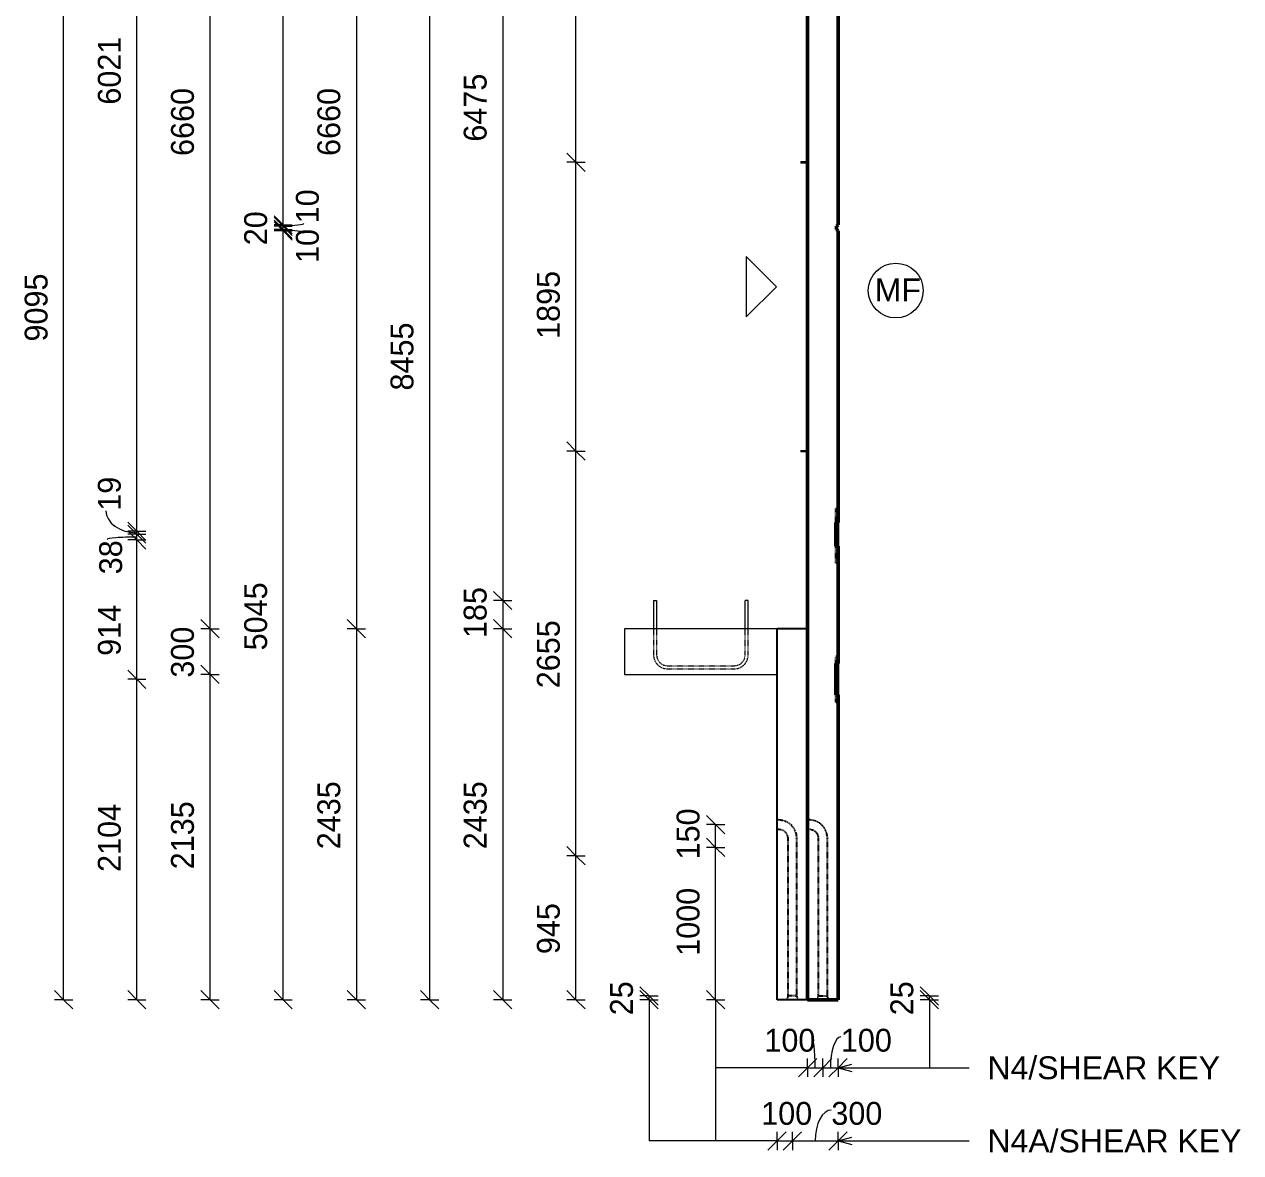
# Model space of a CAD drawing. Header units: millimetres. Extents: x 3013 to 24293, y -3068 to 13086.
# Drawn here: x 16314 to 24293, y -2398 to 5005 of the extents above; entities that cross this region are included whole.
import ezdxf

# ---------------------------------------------------------------- set-up
doc = ezdxf.new("R2010")
doc.units = ezdxf.units.MM
doc.linetypes.add('Dash', pattern=[6.36, 3.18, -3.18])
for name, color, linetype, lineweight in [('A-ANNO-DIMS', 211, 'Continuous', 9), ('A-ANNO-DIMS-60', 211, 'Continuous', 9), ('A-DETL-MBND', 5, 'Continuous', 18), ('A-GENM', 13, 'Continuous', 18), ('A-WALL', 113, 'Continuous', 25), ('A-WALL-HDLN', 110, 'Dash', 25), ('G-ANNO-TEXT', 231, 'Continuous', 9), ('S-BEAM', 12, 'Continuous', 18), ('S-RBAR', 171, 'Continuous', 18)]:
    doc.layers.add(name, color=color, linetype=linetype, lineweight=lineweight)
doc.styles.add('Arial_1', font='arial.ttf', dxfattribs={"height": 150})
doc.styles.add('Nirmala UI Semilight', font='NirmalaS.ttf', dxfattribs={"height": 150})
doc.dimstyles.new('Arrow_Filled_-_2_5_NI_UI', dxfattribs={"dimscale": 304.8, "dimtxt": 157.104592, "dimasz": 0.393701, "dimexe": 0.19685, "dimexo": 0.0625, "dimgap": 0.19685, "dimtad": 1, "dimdec": 4, "dimzin": 0, "dimdsep": 46, "dimtxsty": 'Nirmala UI Semilight', "dimblk1": 'OBLIQUE', "dimblk2": 'OBLIQUE', "dimsah": 1, "dimcen": 0.09, "dimazin": 0, "dimtfac": 1, "dimtdec": 4, "dimtix": 1, "dimtmove": 0, "dimatfit": 3, "dimfxl": 0.19685, "dimfxlon": 1, "dimtvp": 1, "dimtolj": 1, "dimtzin": 0, "dimarcsym": 2})
doc.dimstyles.new('Arrow_Filled_-_2_5_NI_UI_1', dxfattribs={"dimscale": 304.8, "dimtxt": 157.104592, "dimasz": 0.393701, "dimexe": 0.19685, "dimexo": 0.0625, "dimgap": 0.19685, "dimtad": 1, "dimdec": 4, "dimzin": 0, "dimdsep": 46, "dimtxsty": 'Nirmala UI Semilight', "dimblk1": 'OBLIQUE', "dimblk2": 'OBLIQUE', "dimsah": 1, "dimcen": 0.09, "dimazin": 0, "dimtfac": 1, "dimtdec": 4, "dimtix": 1, "dimtmove": 1, "dimatfit": 3, "dimfxl": 0.19685, "dimfxlon": 1, "dimtvp": 1, "dimtolj": 1, "dimtzin": 0, "dimarcsym": 2})
doc.dimstyles.new('Arrow_Filled_-_2_5_NI_UI_2', dxfattribs={"dimscale": 304.8, "dimtxt": 157.104592, "dimasz": 0.393701, "dimexe": 0.19685, "dimexo": 0.0625, "dimgap": 0.19685, "dimtad": 1, "dimdec": 4, "dimzin": 0, "dimdsep": 46, "dimtxsty": 'Nirmala UI Semilight', "dimblk1": 'OBLIQUE', "dimblk2": 'OBLIQUE', "dimsah": 1, "dimcen": 0.09, "dimazin": 0, "dimtfac": 1, "dimtdec": 4, "dimtix": 1, "dimtmove": 2, "dimatfit": 3, "dimfxl": 0.19685, "dimfxlon": 1, "dimtvp": 1, "dimtolj": 1, "dimtzin": 0, "dimarcsym": 2})

# ---------------------------------------------------------------- blocks, each defined once
blk = doc.blocks.new('RR spread anchor face based - RR-SA-2_5-200-1726821-Elevation Right')
at = {"layer": 'A-GENM'}
for p, q in [((12868.8, 6760), (12873.8, 6760)), ((12868.8, 6760), (12868.8, 6750)), ((12873.8, 6750), (12868.8, 6750)), ((12873.8, 6760), (12913.8, 6760)), ((12873.8, 6760), (12873.8, 6750)), ((12913.8, 6750), (12873.8, 6750))]:
    blk.add_line(p, q, dxfattribs=at)
blk = doc.blocks.new('DIMBLOCK113-Elevation Right')
at = {"layer": 'A-ANNO-DIMS-60'}
for p, q in [((19451.9, 7700), (19391.9, 7760)), ((19451.9, 7700), (19391.9, 7700)), ((19451.9, 7700), (19451.9, 1225)), ((19451.9, 7700), (19511.9, 7640)), ((19451.9, 7700), (19511.9, 7700)), ((19451.9, 1225), (19391.9, 1285)), ((19451.9, 1225), (19391.9, 1225)), ((19451.9, 1225), (19511.9, 1165)), ((19451.9, 1225), (19511.9, 1225))]:
    blk.add_line(p, q, dxfattribs=at)
at = {"layer": 'A-ANNO-DIMS-60', "color": 0, "insert": (19196.2, 4235.4), "char_height": 150, "width": 545.01, "attachment_point": 1, "rotation": 90, "line_spacing_factor": 1.142579, "style": 'Nirmala UI Semilight'}
blk.add_mtext('6475', dxfattribs=at)
blk = doc.blocks.new('_Oblique')
at = {"color": 0, "linetype": 'ByBlock', "lineweight": -2}
blk.add_line((-0.5, -0.5), (0.5, 0.5), dxfattribs=at)
blk = doc.blocks.new('DIMBLOCK114-Elevation Right')
at = {"layer": 'A-ANNO-DIMS-60'}
for p, q in [((19451.9, 1225), (19391.9, 1285)), ((19451.9, 1225), (19391.9, 1225)), ((19451.9, 1225), (19451.9, 1040)), ((19451.9, 1225), (19511.9, 1165)), ((19451.9, 1225), (19511.9, 1225)), ((19451.9, 1040), (19391.9, 1100)), ((19451.9, 1040), (19391.9, 1040)), ((19451.9, 1040), (19511.9, 980)), ((19451.9, 1040), (19511.9, 1040))]:
    blk.add_line(p, q, dxfattribs=at)
at = {"layer": 'A-ANNO-DIMS-60', "color": 0, "insert": (19196.2, 978.3), "char_height": 150, "width": 370.196, "attachment_point": 1, "rotation": 90, "line_spacing_factor": 1.142579, "style": 'Nirmala UI Semilight'}
blk.add_mtext('185', dxfattribs=at)
blk = doc.blocks.new('DIMBLOCK115-Elevation Right')
at = {"layer": 'A-ANNO-DIMS-60'}
for p, q in [((19451.9, 1040), (19391.9, 1100)), ((19451.9, 1040), (19391.9, 1040)), ((19451.9, 1040), (19451.9, -1395)), ((19451.9, 1040), (19511.9, 980)), ((19451.9, 1040), (19511.9, 1040)), ((19451.9, -1395), (19391.9, -1335)), ((19451.9, -1395), (19391.9, -1395)), ((19451.9, -1395), (19511.9, -1455)), ((19451.9, -1395), (19511.9, -1395))]:
    blk.add_line(p, q, dxfattribs=at)
at = {"layer": 'A-ANNO-DIMS-60', "color": 0, "insert": (19196.2, -407.4), "char_height": 150, "width": 551.866, "attachment_point": 1, "rotation": 90, "line_spacing_factor": 1.142579, "style": 'Nirmala UI Semilight'}
blk.add_mtext('2435', dxfattribs=at)
blk = doc.blocks.new('DIMBLOCK116-Elevation Right')
at = {"layer": 'A-ANNO-DIMS-60'}
for p, q in [((19931.9, -450), (19871.9, -390)), ((19931.9, -450), (19871.9, -450)), ((19931.9, -1395), (19931.9, -450)), ((19931.9, -450), (19991.9, -510)), ((19931.9, -450), (19991.9, -450)), ((19931.9, -1395), (19871.9, -1335)), ((19931.9, -1395), (19871.9, -1395)), ((19931.9, -1395), (19991.9, -1455)), ((19931.9, -1395), (19991.9, -1395))]:
    blk.add_line(p, q, dxfattribs=at)
at = {"layer": 'A-ANNO-DIMS-60', "color": 0, "insert": (19676.2, -1095.3), "char_height": 150, "width": 414.756, "attachment_point": 1, "rotation": 90, "line_spacing_factor": 1.142579, "style": 'Nirmala UI Semilight'}
blk.add_mtext('945', dxfattribs=at)
blk = doc.blocks.new('DIMBLOCK117-Elevation Right')
at = {"layer": 'A-ANNO-DIMS-60'}
for p, q in [((19931.9, 2205), (19871.9, 2265)), ((19931.9, 2205), (19871.9, 2205)), ((19931.9, -450), (19931.9, 2205)), ((19931.9, 2205), (19991.9, 2145)), ((19931.9, 2205), (19991.9, 2205)), ((19931.9, -450), (19871.9, -390)), ((19931.9, -450), (19871.9, -450)), ((19931.9, -450), (19991.9, -510)), ((19931.9, -450), (19991.9, -450))]:
    blk.add_line(p, q, dxfattribs=at)
at = {"layer": 'A-ANNO-DIMS-60', "color": 0, "insert": (19676.2, 649), "char_height": 150, "width": 548.438, "attachment_point": 1, "rotation": 90, "line_spacing_factor": 1.142579, "style": 'Nirmala UI Semilight'}
blk.add_mtext('2655', dxfattribs=at)
blk = doc.blocks.new('DIMBLOCK118-Elevation Right')
at = {"layer": 'A-ANNO-DIMS-60'}
for p, q in [((19931.9, 4100), (19871.9, 4160)), ((19931.9, 4100), (19871.9, 4100)), ((19931.9, 2205), (19931.9, 4100)), ((19931.9, 4100), (19991.9, 4040)), ((19931.9, 4100), (19991.9, 4100)), ((19931.9, 2205), (19871.9, 2265)), ((19931.9, 2205), (19871.9, 2205)), ((19931.9, 2205), (19991.9, 2145)), ((19931.9, 2205), (19991.9, 2205))]:
    blk.add_line(p, q, dxfattribs=at)
at = {"layer": 'A-ANNO-DIMS-60', "color": 0, "insert": (19676.2, 2941.1), "char_height": 150, "width": 507.305, "attachment_point": 1, "rotation": 90, "line_spacing_factor": 1.142579, "style": 'Nirmala UI Semilight'}
blk.add_mtext('1895', dxfattribs=at)
blk = doc.blocks.new('DIMBLOCK119-Elevation Right')
at = {"layer": 'A-ANNO-DIMS-60'}
for p, q in [((19931.9, 6755), (19871.9, 6815)), ((19931.9, 6755), (19871.9, 6755)), ((19931.9, 4100), (19931.9, 6755)), ((19931.9, 6755), (19991.9, 6695)), ((19931.9, 6755), (19991.9, 6755)), ((19931.9, 4100), (19871.9, 4160)), ((19931.9, 4100), (19871.9, 4100)), ((19931.9, 4100), (19991.9, 4040)), ((19931.9, 4100), (19991.9, 4100))]:
    blk.add_line(p, q, dxfattribs=at)
at = {"layer": 'A-ANNO-DIMS-60', "color": 0, "insert": (19676.2, 5199), "char_height": 150, "width": 548.438, "attachment_point": 1, "rotation": 90, "line_spacing_factor": 1.142579, "style": 'Nirmala UI Semilight'}
blk.add_mtext('2655', dxfattribs=at)
blk = doc.blocks.new('DIMBLOCK125-Elevation Right')
at = {"layer": 'A-ANNO-DIMS-60'}
for p, q in [((18971.9, 7060), (18911.9, 7120)), ((18971.9, 7060), (18911.9, 7060)), ((18971.9, 7060), (18971.9, -1395)), ((18971.9, 7060), (19031.9, 7000)), ((18971.9, 7060), (19031.9, 7060)), ((18971.9, -1395), (18911.9, -1335)), ((18971.9, -1395), (18911.9, -1395)), ((18971.9, -1395), (19031.9, -1455)), ((18971.9, -1395), (19031.9, -1395))]:
    blk.add_line(p, q, dxfattribs=at)
at = {"layer": 'A-ANNO-DIMS-60', "color": 0, "insert": (18716.2, 2602.6), "char_height": 150, "width": 551.866, "attachment_point": 1, "rotation": 90, "line_spacing_factor": 1.142579, "style": 'Nirmala UI Semilight'}
blk.add_mtext('8455', dxfattribs=at)
blk = doc.blocks.new('DIMBLOCK128-Elevation Right')
at = {"layer": 'A-ANNO-DIMS-60'}
for p, q in [((18011.9, 3650.1), (17951.9, 3710.1)), ((18011.9, 3650.1), (17951.9, 3650.1)), ((18011.9, -1395), (18011.9, 3650.1)), ((18011.9, 3650.1), (18071.9, 3590.1)), ((18011.9, 3650.1), (18071.9, 3650.1)), ((18011.9, -1395), (17951.9, -1335)), ((18011.9, -1395), (17951.9, -1395)), ((18011.9, -1395), (18071.9, -1455)), ((18011.9, -1395), (18071.9, -1395))]:
    blk.add_line(p, q, dxfattribs=at)
at = {"layer": 'A-ANNO-DIMS-60', "color": 0, "insert": (17756.2, 897.6), "char_height": 150, "width": 551.866, "attachment_point": 1, "rotation": 90, "line_spacing_factor": 1.142579, "style": 'Nirmala UI Semilight'}
blk.add_mtext('5045', dxfattribs=at)
blk = doc.blocks.new('DIMBLOCK129-Elevation Right')
at = {"layer": 'A-ANNO-DIMS-60'}
for p, q in [((18011.9, 3660), (17951.9, 3720)), ((18011.9, 3650.1), (17951.9, 3710.1)), ((18011.9, 3660), (17951.9, 3660)), ((18011.9, 3650.1), (17951.9, 3650.1)), ((18011.9, 3650.1), (18011.9, 3660)), ((18011.9, 3660), (18071.9, 3600)), ((18011.9, 3660), (18071.9, 3660)), ((18011.9, 3650.1), (18071.9, 3590.1)), ((18011.9, 3650.1), (18071.9, 3650.1))]:
    blk.add_line(p, q, dxfattribs=at)
blk.add_ellipse((18011.9, 3633.6), major_axis=(136.5, 0), ratio=0.156716, start_param=0, end_param=1.570796, dxfattribs=at)
at = {"layer": 'A-ANNO-DIMS-60', "color": 0, "insert": (18095.5, 3439.4), "char_height": 150, "width": 233.086, "attachment_point": 1, "rotation": 90, "line_spacing_factor": 1.142579, "style": 'Nirmala UI Semilight'}
blk.add_mtext('10', dxfattribs=at)
blk = doc.blocks.new('DIMBLOCK130-Elevation Right')
at = {"layer": 'A-ANNO-DIMS-60'}
for p, q in [((18011.9, 3680), (17951.9, 3740)), ((18011.9, 3660), (17951.9, 3720)), ((18011.9, 3680), (17951.9, 3680)), ((18011.9, 3660), (18011.9, 3680)), ((18011.9, 3680), (18071.9, 3620)), ((18011.9, 3680), (18071.9, 3680)), ((18011.9, 3660), (17951.9, 3660)), ((18011.9, 3660), (18071.9, 3600)), ((18011.9, 3660), (18071.9, 3660))]:
    blk.add_line(p, q, dxfattribs=at)
at = {"layer": 'A-ANNO-DIMS-60', "color": 0, "insert": (17756.2, 3555.7), "char_height": 150, "width": 274.219, "attachment_point": 1, "rotation": 90, "line_spacing_factor": 1.142579, "style": 'Nirmala UI Semilight'}
blk.add_mtext('20', dxfattribs=at)
blk = doc.blocks.new('DIMBLOCK131-Elevation Right')
at = {"layer": 'A-ANNO-DIMS-60'}
for p, q in [((18011.9, 3689.9), (17951.9, 3749.9)), ((18011.9, 3680), (17951.9, 3740)), ((18011.9, 3689.9), (17951.9, 3689.9)), ((18011.9, 3680), (17951.9, 3680)), ((18011.9, 3680), (18011.9, 3689.9)), ((18011.9, 3689.9), (18071.9, 3629.9)), ((18011.9, 3689.9), (18071.9, 3689.9)), ((18011.9, 3680), (18071.9, 3620)), ((18011.9, 3680), (18071.9, 3680))]:
    blk.add_line(p, q, dxfattribs=at)
blk.add_ellipse((18011.9, 3699.5), major_axis=(136.5, 0), ratio=0.106766, start_param=4.712389, end_param=6.283185, dxfattribs=at)
at = {"layer": 'A-ANNO-DIMS-60', "color": 0, "insert": (18095.5, 3699.5), "char_height": 150, "width": 233.086, "attachment_point": 1, "rotation": 90, "line_spacing_factor": 1.142579, "style": 'Nirmala UI Semilight'}
blk.add_mtext('10', dxfattribs=at)
blk = doc.blocks.new('DIMBLOCK132-Elevation Right')
at = {"layer": 'A-ANNO-DIMS-60'}
for p, q in [((18011.9, 7700), (17951.9, 7760)), ((18011.9, 7700), (17951.9, 7700)), ((18011.9, 3689.9), (18011.9, 7700)), ((18011.9, 7700), (18071.9, 7640)), ((18011.9, 7700), (18071.9, 7700)), ((18011.9, 3689.9), (17951.9, 3749.9)), ((18011.9, 3689.9), (17951.9, 3689.9)), ((18011.9, 3689.9), (18071.9, 3629.9)), ((18011.9, 3689.9), (18071.9, 3689.9))]:
    blk.add_line(p, q, dxfattribs=at)
at = {"layer": 'A-ANNO-DIMS-60', "color": 0, "insert": (17756.2, 5482.2), "char_height": 150, "width": 510.733, "attachment_point": 1, "rotation": 90, "line_spacing_factor": 1.142579, "style": 'Nirmala UI Semilight'}
blk.add_mtext('4010', dxfattribs=at)
blk = doc.blocks.new('DIMBLOCK133-Elevation Right')
at = {"layer": 'A-ANNO-DIMS-60'}
for p, q in [((21451.8, -1841), (21511.8, -1781)), ((21451.8, -1841), (21451.8, -1781)), ((21551.8, -1841), (21611.8, -1781)), ((21551.8, -1841), (21551.8, -1781)), ((21451.8, -1841), (21391.8, -1901)), ((21451.8, -1841), (21551.8, -1841)), ((21451.8, -1841), (21451.8, -1901)), ((21551.8, -1841), (21491.8, -1901)), ((21551.8, -1841), (21551.8, -1901))]:
    blk.add_line(p, q, dxfattribs=at)
blk.add_ellipse((21476.9, -1841), major_axis=(0, 202.8), ratio=0.122874, start_param=4.712389, end_param=6.283185, dxfattribs=at)
at = {"layer": 'A-ANNO-DIMS-60', "color": 0, "insert": (21168.4, -1585.3), "char_height": 150, "width": 370.196, "attachment_point": 1, "line_spacing_factor": 1.142579, "style": 'Nirmala UI Semilight'}
blk.add_mtext('100', dxfattribs=at)
blk = doc.blocks.new('DIMBLOCK134-Elevation Right')
at = {"layer": 'A-ANNO-DIMS-60'}
for p, q in [((21551.8, -1841), (21611.8, -1781)), ((21551.8, -1841), (21551.8, -1781)), ((21651.8, -1841), (21711.8, -1781)), ((21651.8, -1841), (21651.8, -1781)), ((21551.8, -1841), (21491.8, -1901)), ((21551.8, -1841), (21651.8, -1841)), ((21551.8, -1841), (21551.8, -1901)), ((21651.8, -1841), (21591.8, -1901)), ((21651.8, -1841), (21651.8, -1901))]:
    blk.add_line(p, q, dxfattribs=at)
blk.add_ellipse((21670.1, -1841), major_axis=(0, 202.8), ratio=0.336606, start_param=0, end_param=1.570796, dxfattribs=at)
at = {"layer": 'A-ANNO-DIMS-60', "color": 0, "insert": (21670.1, -1585.3), "char_height": 150, "width": 370.196, "attachment_point": 1, "line_spacing_factor": 1.142579, "style": 'Nirmala UI Semilight'}
blk.add_mtext('100', dxfattribs=at)
blk = doc.blocks.new('DIMBLOCK135-Elevation Right')
at = {"layer": 'A-ANNO-DIMS-60'}
for p, q in [((22250.7, -1370), (22190.7, -1310)), ((22250.7, -1395), (22190.7, -1335)), ((22250.7, -1370), (22190.7, -1370)), ((22250.7, -1395), (22190.7, -1395)), ((22250.7, -1395), (22250.7, -1370)), ((22250.7, -1370), (22310.7, -1430)), ((22250.7, -1370), (22310.7, -1370)), ((22250.7, -1395), (22310.7, -1455)), ((22250.7, -1395), (22310.7, -1395))]:
    blk.add_line(p, q, dxfattribs=at)
at = {"layer": 'A-ANNO-DIMS-60', "color": 0, "insert": (21995, -1496.8), "char_height": 150, "width": 274.219, "attachment_point": 1, "rotation": 90, "line_spacing_factor": 1.142579, "style": 'Nirmala UI Semilight'}
blk.add_mtext('25', dxfattribs=at)
blk = doc.blocks.new('DIMBLOCK136-Elevation Right')
at = {"layer": 'A-ANNO-DIMS-60'}
for p, q in [((20848.6, -395), (20788.6, -335)), ((20848.6, -395), (20788.6, -395)), ((20848.6, -1395), (20848.6, -395)), ((20848.6, -395), (20908.6, -455)), ((20848.6, -395), (20908.6, -395)), ((20848.6, -1395), (20788.6, -1335)), ((20848.6, -1395), (20788.6, -1395)), ((20848.6, -1395), (20908.6, -1455)), ((20848.6, -1395), (20908.6, -1395))]:
    blk.add_line(p, q, dxfattribs=at)
at = {"layer": 'A-ANNO-DIMS-60', "color": 0, "insert": (20592.9, -1106.4), "char_height": 150, "width": 507.305, "attachment_point": 1, "rotation": 90, "line_spacing_factor": 1.142579, "style": 'Nirmala UI Semilight'}
blk.add_mtext('1000', dxfattribs=at)
blk = doc.blocks.new('DIMBLOCK137-Elevation Right')
at = {"layer": 'A-ANNO-DIMS-60'}
for p, q in [((20848.6, -245), (20788.6, -185)), ((20848.6, -245), (20788.6, -245)), ((20848.6, -395), (20848.6, -245)), ((20848.6, -245), (20908.6, -305)), ((20848.6, -245), (20908.6, -245)), ((20848.6, -395), (20788.6, -335)), ((20848.6, -395), (20788.6, -395)), ((20848.6, -395), (20908.6, -455)), ((20848.6, -395), (20908.6, -395))]:
    blk.add_line(p, q, dxfattribs=at)
at = {"layer": 'A-ANNO-DIMS-60', "color": 0, "insert": (20592.9, -474.2), "char_height": 150, "width": 370.196, "attachment_point": 1, "rotation": 90, "line_spacing_factor": 1.142579, "style": 'Nirmala UI Semilight'}
blk.add_mtext('150', dxfattribs=at)
blk = doc.blocks.new('DIMBLOCK138-Elevation Right')
at = {"layer": 'A-ANNO-DIMS-60'}
for p, q in [((18491.9, 7700), (18431.9, 7760)), ((18491.9, 7700), (18431.9, 7700)), ((18491.9, 7700), (18491.9, 1040)), ((18491.9, 7700), (18551.9, 7640)), ((18491.9, 7700), (18551.9, 7700)), ((18491.9, 1040), (18431.9, 1100)), ((18491.9, 1040), (18431.9, 1040)), ((18491.9, 1040), (18551.9, 980)), ((18491.9, 1040), (18551.9, 1040))]:
    blk.add_line(p, q, dxfattribs=at)
at = {"layer": 'A-ANNO-DIMS-60', "color": 0, "insert": (18236.2, 4141.5), "char_height": 150, "width": 548.438, "attachment_point": 1, "rotation": 90, "line_spacing_factor": 1.142579, "style": 'Nirmala UI Semilight'}
blk.add_mtext('6660', dxfattribs=at)
blk = doc.blocks.new('DIMBLOCK139-Elevation Right')
at = {"layer": 'A-ANNO-DIMS-60'}
for p, q in [((18491.9, 1040), (18431.9, 1100)), ((18491.9, 1040), (18431.9, 1040)), ((18491.9, 1040), (18491.9, -1395)), ((18491.9, 1040), (18551.9, 980)), ((18491.9, 1040), (18551.9, 1040)), ((18491.9, -1395), (18431.9, -1335)), ((18491.9, -1395), (18431.9, -1395)), ((18491.9, -1395), (18551.9, -1455)), ((18491.9, -1395), (18551.9, -1395))]:
    blk.add_line(p, q, dxfattribs=at)
at = {"layer": 'A-ANNO-DIMS-60', "color": 0, "insert": (18236.2, -407.4), "char_height": 150, "width": 551.866, "attachment_point": 1, "rotation": 90, "line_spacing_factor": 1.142579, "style": 'Nirmala UI Semilight'}
blk.add_mtext('2435', dxfattribs=at)
blk = doc.blocks.new('DIMBLOCK142-Elevation Right')
at = {"layer": 'A-ANNO-DIMS-60'}
for p, q in [((17531.9, 740), (17471.9, 800)), ((17531.9, 740), (17471.9, 740)), ((17531.9, -1395), (17531.9, 740)), ((17531.9, 740), (17591.9, 680)), ((17531.9, 740), (17591.9, 740)), ((17531.9, -1395), (17471.9, -1335)), ((17531.9, -1395), (17471.9, -1395)), ((17531.9, -1395), (17591.9, -1455)), ((17531.9, -1395), (17591.9, -1395))]:
    blk.add_line(p, q, dxfattribs=at)
at = {"layer": 'A-ANNO-DIMS-60', "color": 0, "insert": (17276.2, -538.9), "char_height": 150, "width": 507.305, "attachment_point": 1, "rotation": 90, "line_spacing_factor": 1.142579, "style": 'Nirmala UI Semilight'}
blk.add_mtext('2135', dxfattribs=at)
blk = doc.blocks.new('DIMBLOCK143-Elevation Right')
at = {"layer": 'A-ANNO-DIMS-60'}
for p, q in [((17531.9, 1040), (17471.9, 1100)), ((17531.9, 1040), (17471.9, 1040)), ((17531.9, 740), (17531.9, 1040)), ((17531.9, 1040), (17591.9, 980)), ((17531.9, 1040), (17591.9, 1040)), ((17531.9, 740), (17471.9, 800)), ((17531.9, 740), (17471.9, 740)), ((17531.9, 740), (17591.9, 680)), ((17531.9, 740), (17591.9, 740))]:
    blk.add_line(p, q, dxfattribs=at)
at = {"layer": 'A-ANNO-DIMS-60', "color": 0, "insert": (17276.2, 718.6), "char_height": 150, "width": 411.328, "attachment_point": 1, "rotation": 90, "line_spacing_factor": 1.142579, "style": 'Nirmala UI Semilight'}
blk.add_mtext('300', dxfattribs=at)
blk = doc.blocks.new('DIMBLOCK144-Elevation Right')
at = {"layer": 'A-ANNO-DIMS-60'}
for p, q in [((17531.9, 7700), (17471.9, 7760)), ((17531.9, 7700), (17471.9, 7700)), ((17531.9, 1040), (17531.9, 7700)), ((17531.9, 7700), (17591.9, 7640)), ((17531.9, 7700), (17591.9, 7700)), ((17531.9, 1040), (17471.9, 1100)), ((17531.9, 1040), (17471.9, 1040)), ((17531.9, 1040), (17591.9, 980)), ((17531.9, 1040), (17591.9, 1040))]:
    blk.add_line(p, q, dxfattribs=at)
at = {"layer": 'A-ANNO-DIMS-60', "color": 0, "insert": (17276.2, 4141.5), "char_height": 150, "width": 548.438, "attachment_point": 1, "rotation": 90, "line_spacing_factor": 1.142579, "style": 'Nirmala UI Semilight'}
blk.add_mtext('6660', dxfattribs=at)
blk = doc.blocks.new('DIMBLOCK145-Elevation Right')
at = {"layer": 'A-ANNO-DIMS-60'}
for p, q in [((17051.9, 708.5), (16991.9, 768.5)), ((17051.9, 708.5), (16991.9, 708.5)), ((17051.9, -1395), (17051.9, 708.5)), ((17051.9, 708.5), (17111.9, 648.5)), ((17051.9, 708.5), (17111.9, 708.5)), ((17051.9, -1395), (16991.9, -1335)), ((17051.9, -1395), (16991.9, -1395)), ((17051.9, -1395), (17111.9, -1455)), ((17051.9, -1395), (17111.9, -1395))]:
    blk.add_line(p, q, dxfattribs=at)
at = {"layer": 'A-ANNO-DIMS-60', "color": 0, "insert": (16796.2, -556), "char_height": 150, "width": 510.733, "attachment_point": 1, "rotation": 90, "line_spacing_factor": 1.142579, "style": 'Nirmala UI Semilight'}
blk.add_mtext('2104', dxfattribs=at)
blk = doc.blocks.new('DIMBLOCK146-Elevation Right')
at = {"layer": 'A-ANNO-DIMS-60'}
for p, q in [((17051.9, 1622.2), (16991.9, 1682.2)), ((17051.9, 1622.2), (16991.9, 1622.2)), ((17051.9, 708.5), (17051.9, 1622.2)), ((17051.9, 1622.2), (17111.9, 1562.2)), ((17051.9, 1622.2), (17111.9, 1622.2)), ((17051.9, 708.5), (16991.9, 768.5)), ((17051.9, 708.5), (16991.9, 708.5)), ((17051.9, 708.5), (17111.9, 648.5)), ((17051.9, 708.5), (17111.9, 708.5))]:
    blk.add_line(p, q, dxfattribs=at)
at = {"layer": 'A-ANNO-DIMS-60', "color": 0, "insert": (16796.2, 861.6), "char_height": 150, "width": 373.623, "attachment_point": 1, "rotation": 90, "line_spacing_factor": 1.142579, "style": 'Nirmala UI Semilight'}
blk.add_mtext('914', dxfattribs=at)
blk = doc.blocks.new('DIMBLOCK147-Elevation Right')
at = {"layer": 'A-ANNO-DIMS-60'}
for p, q in [((17051.9, 1660), (16991.9, 1720)), ((17051.9, 1622.2), (16991.9, 1682.2)), ((17051.9, 1660), (16991.9, 1660)), ((17051.9, 1622.2), (16991.9, 1622.2)), ((17051.9, 1622.2), (17051.9, 1660)), ((17051.9, 1660), (17111.9, 1600)), ((17051.9, 1660), (17111.9, 1660)), ((17051.9, 1622.2), (17111.9, 1562.2)), ((17051.9, 1622.2), (17111.9, 1622.2))]:
    blk.add_line(p, q, dxfattribs=at)
blk.add_ellipse((17051.9, 1625.4), major_axis=(193.9, 0), ratio=0.081037, start_param=1.570796, end_param=3.141593, dxfattribs=at)
at = {"layer": 'A-ANNO-DIMS-60', "color": 0, "insert": (16805.1, 1396.9), "char_height": 150, "width": 274.219, "attachment_point": 1, "rotation": 90, "line_spacing_factor": 1.142579, "style": 'Nirmala UI Semilight'}
blk.add_mtext('38', dxfattribs=at)
blk = doc.blocks.new('DIMBLOCK148-Elevation Right')
at = {"layer": 'A-ANNO-DIMS-60'}
for p, q in [((17051.9, 1678.9), (16991.9, 1738.9)), ((17051.9, 1660), (16991.9, 1720)), ((17051.9, 1678.9), (16991.9, 1678.9)), ((17051.9, 1660), (17051.9, 1678.9)), ((17051.9, 1678.9), (17111.9, 1618.9)), ((17051.9, 1678.9), (17111.9, 1678.9)), ((17051.9, 1660), (16991.9, 1660)), ((17051.9, 1660), (17111.9, 1600)), ((17051.9, 1660), (17111.9, 1660))]:
    blk.add_line(p, q, dxfattribs=at)
blk.add_ellipse((17051.9, 1813.9), major_axis=(202.8, 0), ratio=0.712156, start_param=3.141593, end_param=4.712389, dxfattribs=at)
at = {"layer": 'A-ANNO-DIMS-60', "color": 0, "insert": (16796.2, 1813.9), "char_height": 150, "width": 233.086, "attachment_point": 1, "rotation": 90, "line_spacing_factor": 1.142579, "style": 'Nirmala UI Semilight'}
blk.add_mtext('19', dxfattribs=at)
blk = doc.blocks.new('DIMBLOCK149-Elevation Right')
at = {"layer": 'A-ANNO-DIMS-60'}
for p, q in [((17051.9, 7700), (16991.9, 7760)), ((17051.9, 7700), (16991.9, 7700)), ((17051.9, 1678.9), (17051.9, 7700)), ((17051.9, 7700), (17111.9, 7640)), ((17051.9, 7700), (17111.9, 7700)), ((17051.9, 1678.9), (16991.9, 1738.9)), ((17051.9, 1678.9), (16991.9, 1678.9)), ((17051.9, 1678.9), (17111.9, 1618.9)), ((17051.9, 1678.9), (17111.9, 1678.9))]:
    blk.add_line(p, q, dxfattribs=at)
at = {"layer": 'A-ANNO-DIMS-60', "color": 0, "insert": (16796.2, 4478.1), "char_height": 150, "width": 507.305, "attachment_point": 1, "rotation": 90, "line_spacing_factor": 1.142579, "style": 'Nirmala UI Semilight'}
blk.add_mtext('6021', dxfattribs=at)
blk = doc.blocks.new('DIMBLOCK153-Elevation Right')
at = {"layer": 'A-ANNO-DIMS-60'}
for p, q in [((16571.9, 7700), (16511.9, 7760)), ((16571.9, 7700), (16511.9, 7700)), ((16571.9, -1395), (16571.9, 7700)), ((16571.9, 7700), (16631.9, 7640)), ((16571.9, 7700), (16631.9, 7700)), ((16571.9, -1395), (16511.9, -1335)), ((16571.9, -1395), (16511.9, -1395)), ((16571.9, -1395), (16631.9, -1455)), ((16571.9, -1395), (16631.9, -1395))]:
    blk.add_line(p, q, dxfattribs=at)
at = {"layer": 'A-ANNO-DIMS-60', "color": 0, "insert": (16316.2, 2924), "char_height": 150, "width": 548.438, "attachment_point": 1, "rotation": 90, "line_spacing_factor": 1.142579, "style": 'Nirmala UI Semilight'}
blk.add_mtext('9095', dxfattribs=at)
blk = doc.blocks.new('DIMBLOCK154-Elevation Right')
at = {"layer": 'A-ANNO-DIMS-60'}
for p, q in [((21251.8, -2321), (21311.8, -2261)), ((21251.8, -2321), (21251.8, -2261)), ((21351.8, -2321), (21411.8, -2261)), ((21351.8, -2321), (21351.8, -2261)), ((21251.8, -2321), (21191.8, -2381)), ((21251.8, -2321), (21351.8, -2321)), ((21251.8, -2321), (21251.8, -2381)), ((21351.8, -2321), (21291.8, -2381)), ((21351.8, -2321), (21351.8, -2381))]:
    blk.add_line(p, q, dxfattribs=at)
at = {"layer": 'A-ANNO-DIMS-60', "color": 0, "insert": (21147.6, -2065.3), "char_height": 150, "width": 370.196, "attachment_point": 1, "line_spacing_factor": 1.142579, "style": 'Nirmala UI Semilight'}
blk.add_mtext('100', dxfattribs=at)
blk = doc.blocks.new('DIMBLOCK155-Elevation Right')
at = {"layer": 'A-ANNO-DIMS-60'}
for p, q in [((21351.8, -2321), (21411.8, -2261)), ((21351.8, -2321), (21351.8, -2261)), ((21651.8, -2321), (21711.8, -2261)), ((21651.8, -2321), (21651.8, -2261)), ((21351.8, -2321), (21291.8, -2381)), ((21351.8, -2321), (21651.8, -2321)), ((21351.8, -2321), (21351.8, -2381)), ((21651.8, -2321), (21591.8, -2381)), ((21651.8, -2321), (21651.8, -2381))]:
    blk.add_line(p, q, dxfattribs=at)
blk.add_ellipse((21607.4, -2321), major_axis=(0, 202.8), ratio=0.520759, start_param=0, end_param=1.570796, dxfattribs=at)
at = {"layer": 'A-ANNO-DIMS-60', "color": 0, "insert": (21607.4, -2065.3), "char_height": 150, "width": 411.328, "attachment_point": 1, "line_spacing_factor": 1.142579, "style": 'Nirmala UI Semilight'}
blk.add_mtext('300', dxfattribs=at)
blk = doc.blocks.new('DIMBLOCK156-Elevation Right')
at = {"layer": 'A-ANNO-DIMS-60'}
for p, q in [((20411.9, -1370), (20351.9, -1310)), ((20411.9, -1395), (20351.9, -1335)), ((20411.9, -1370), (20351.9, -1370)), ((20411.9, -1395), (20351.9, -1395)), ((20411.9, -1395), (20411.9, -1370)), ((20411.9, -1370), (20471.9, -1430)), ((20411.9, -1370), (20471.9, -1370)), ((20411.9, -1395), (20471.9, -1455)), ((20411.9, -1395), (20471.9, -1395))]:
    blk.add_line(p, q, dxfattribs=at)
at = {"layer": 'A-ANNO-DIMS-60', "color": 0, "insert": (20156.2, -1496.8), "char_height": 150, "width": 274.219, "attachment_point": 1, "rotation": 90, "line_spacing_factor": 1.142579, "style": 'Nirmala UI Semilight'}
blk.add_mtext('25', dxfattribs=at)

msp = doc.modelspace()

# ---------------------------------------------------------------- linework, layer by layer
at = {"layer": 'A-DETL-MBND'}
for p, q in [((21049.17221, 3481.38762), (21049.17221, 3085.40782)), ((21247.16211, 3283.39772), (21049.17221, 3481.38762)), ((21049.17221, 3085.40782), (21247.16211, 3283.39772)), ((20411.85909, -1395), (20411.85909, -2320.97602)), ((20848.56632, -1395), (20848.56632, -2320.97602)), ((22250.67868, -1395), (22250.67868, -1840.97602)), ((21451.82433, -1840.97602), (20848.56632, -1840.97602)), ((21251.82433, -2320.97602), (20411.85909, -2320.97602))]:
    msp.add_line(p, q, dxfattribs=at)
msp.add_circle((22030.27148, 3258.60076), 180, dxfattribs=at)
at = {"layer": 'A-WALL', "lineweight": 50}
for p, q in [((21651.82433, 3689.94073), (21651.82433, 7660)), ((21451.82433, 7060), (21451.82433, -1395)), ((21641.8836, 3680), (21651.82433, 3689.94073)), ((21641.8836, 3660), (21641.8836, 3680)), ((21651.82433, 3650.05927), (21641.8836, 3660)), ((21651.82433, 1737.60449), (21651.82433, 3650.05927)), ((21636.82433, 1582.35088), (21636.82433, 1737.60449)), ((21636.82433, 1737.60449), (21651.82433, 1737.60449)), ((21651.82433, 1582.35088), (21636.82433, 1582.35088)), ((21651.82433, 812.06298), (21651.82433, 1582.35088)), ((21636.82433, 604.98262), (21636.82433, 812.06298)), ((21636.82433, 812.06298), (21651.82433, 812.06298)), ((21651.82433, 604.98262), (21636.82433, 604.98262)), ((21651.82433, -1395), (21651.82433, 604.98262)), ((21451.82433, -1395), (21651.82433, -1395))]:
    msp.add_line(p, q, dxfattribs=at)
at = {"layer": 'A-WALL'}
for p, q in [((21651.82433, 1737.60449), (21651.82433, 1582.35088)), ((21251.82433, -1395), (21251.82433, 1040)), ((21451.82433, 1040), (21251.82433, 1040)), ((21651.82433, 812.06298), (21651.82433, 604.98262)), ((21451.82433, -1395), (21251.82433, -1395))]:
    msp.add_line(p, q, dxfattribs=at)
at = {"layer": 'A-WALL-HDLN'}
for p, q in [((21651.82433, 1828.89876), (21636.82433, 1828.89876)), ((21636.82433, 1810.30961), (21636.82433, 1828.89876)), ((21651.82433, 1809.97768), (21636.82433, 1809.97768)), ((21636.82433, 1737.60449), (21636.82433, 1809.97768)), ((21651.82433, 1772.20249), (21636.82433, 1772.20249)), ((21636.82433, 1509.97768), (21636.82433, 1582.35088)), ((21636.82433, 1528.89876), (21651.82433, 1528.89876)), ((21636.82433, 1509.97768), (21651.82433, 1509.97768)), ((21636.82433, 1472.20249), (21636.82433, 1509.20419)), ((21636.82433, 1472.20249), (21651.82433, 1472.20249)), ((21651.82433, 858.5228), (21636.82433, 858.5228)), ((21636.82433, 812.06298), (21636.82433, 858.5228)), ((21636.82433, 558.5228), (21636.82433, 604.98262)), ((21636.82433, 558.5228), (21651.82433, 558.5228)), ((21261.82433, -215), (21251.82433, -215)), ((21461.82433, -215), (21451.82433, -215)), ((21251.82433, -275), (21261.82433, -275)), ((21451.82433, -275), (21461.82433, -275)), ((21321.82433, -335), (21321.82433, -1376.12478)), ((21381.82433, -1376.12478), (21381.82433, -335)), ((21521.82433, -335), (21521.82433, -1376.25)), ((21581.82433, -1376.25), (21581.82433, -335)), ((21324.32433, -1370), (21314.32433, -1395)), ((21379.32433, -1370), (21324.32433, -1370)), ((21379.32433, -1370), (21389.32433, -1395)), ((21514.32433, -1395), (21521.80595, -1376.29595)), ((21524.32433, -1370), (21579.32433, -1370)), ((21581.84271, -1376.29595), (21589.32433, -1395))]:
    msp.add_line(p, q, dxfattribs=at)
at = {"layer": 'A-WALL-HDLN', "flags": 128}
for points in [[(21381.82433, -335), (21377.71477, -303.86472), (21365.66756, -274.86197), (21346.50786, -249.97824), (21321.54796, -230.91788), (21292.49742, -218.98637), (21261.82433, -215)], [(21581.82433, -335), (21581.72834, -330.20128), (21581.44053, -325.41024), (21580.96136, -320.63454), (21580.2916, -315.88182), (21579.43232, -311.15968), (21578.38488, -306.47568), (21577.15098, -301.83732), (21575.73258, -297.25201), (21574.13195, -292.72709), (21572.35165, -288.2698), (21570.39453, -283.88726), (21568.26372, -279.5865), (21565.96263, -275.37438), (21563.49494, -271.25766), (21560.8646, -267.2429), (21558.07582, -263.33655), (21555.13305, -259.54484), (21552.04101, -255.87384), (21548.80465, -252.32943), (21545.42913, -248.91727), (21541.91987, -245.64283), (21538.28246, -242.51133), (21534.52275, -239.52781), (21530.64672, -236.69701), (21526.6606, -234.02348), (21522.57076, -231.51149), (21518.38373, -229.16506), (21514.10622, -226.98795), (21509.74507, -224.98363), (21505.30726, -223.15531), (21500.79988, -221.50592), (21496.23015, -220.0381), (21491.60538, -218.75419), (21486.93297, -217.65625), (21482.22038, -216.74603), (21477.47517, -216.025), (21472.70492, -215.4943), (21467.91726, -215.15478), (21463.11986, -215.00699), (21461.82433, -215)], [(21261.82433, -275), (21283.58723, -279.086), (21302.38603, -290.78747), (21315.66034, -308.51068), (21321.60218, -329.84174), (21321.82433, -335)], [(21461.82433, -275), (21464.22369, -275.04799), (21466.61921, -275.1919), (21469.00706, -275.43148), (21471.38342, -275.76636), (21473.74449, -276.19601), (21476.08648, -276.71972), (21478.40567, -277.33667), (21480.69832, -278.04587), (21482.96078, -278.84619), (21485.18943, -279.73634), (21487.38069, -280.7149), (21489.53108, -281.7803), (21491.63713, -282.93085), (21493.6955, -284.16469), (21495.70287, -285.47986), (21497.65605, -286.87425), (21499.55191, -288.34564), (21501.38741, -289.89166), (21503.15961, -291.50984), (21504.86569, -293.1976), (21506.50291, -294.95223), (21508.06866, -296.77093), (21509.56042, -298.65079), (21510.97582, -300.5888), (21512.31259, -302.58186), (21513.56858, -304.62678), (21514.74179, -306.7203), (21515.83035, -308.85905), (21516.83251, -311.03963), (21517.74667, -313.25853), (21518.57137, -315.51222), (21519.30528, -317.79709), (21519.94723, -320.10947), (21520.4962, -322.44568), (21520.95131, -324.80197), (21521.31183, -327.17458), (21521.57718, -329.5597), (21521.74694, -331.95353), (21521.82083, -334.35223), (21521.82433, -335)], [(21524.32433, -1370), (21523.23929, -1372.71259), (21522.45598, -1374.67088), (21521.98266, -1375.85417), (21521.83988, -1376.21069)], [(21581.80877, -1376.21069), (21581.666, -1375.85417), (21581.19268, -1374.67088), (21580.40936, -1372.71259), (21579.32433, -1370)]]:
    msp.add_lwpolyline(points, dxfattribs=at)
at = {"layer": 'G-ANNO-TEXT', "color": 7}
for p, q in [((21651.78621, -1840.96782), (21741.78621, -1816.85239)), ((21651.78621, -1840.96782), (21741.78621, -1865.08324)), ((21651.78621, -1840.96782), (22512.20766, -1840.96782)), ((21651.78621, -2320.96782), (21741.78621, -2296.85239)), ((21651.78621, -2320.96782), (21741.78621, -2345.08324)), ((21651.78621, -2320.96782), (22512.20766, -2320.96782))]:
    msp.add_line(p, q, dxfattribs=at)
at = {"layer": 'S-BEAM'}
for p, q in [((20251.82433, 1040), (20251.82433, 740)), ((21251.82433, 1040), (20251.82433, 1040)), ((21251.82433, 740), (21251.82433, 1040)), ((20251.82433, 740), (21251.82433, 740))]:
    msp.add_line(p, q, dxfattribs=at)
at = {"layer": 'S-RBAR'}
for p, q in [((20441.82433, 1225), (20441.82433, 1040)), ((20441.82433, 1225), (20461.82433, 1225)), ((20461.82433, 1225), (20461.82433, 1040)), ((21061.82433, 1225), (21041.82433, 1225)), ((21041.82433, 1040), (21041.82433, 1225)), ((21061.82433, 1040), (21061.82433, 1225))]:
    msp.add_line(p, q, dxfattribs=at)
at = {"layer": 'S-RBAR', "linetype": 'Dash'}
for p, q in [((20441.82433, 1039.95039), (20441.82433, 867)), ((20461.82433, 1039.95039), (20461.82433, 867)), ((21041.82433, 867), (21041.82433, 1039.95039)), ((21061.82433, 867), (21061.82433, 1039.95039)), ((20531.82433, 797), (20971.82433, 797)), ((20531.82433, 777), (20971.82433, 777))]:
    msp.add_line(p, q, dxfattribs=at)
for centre, radius, start, end in [((20531.82433, 867), 90, 180, 270), ((20531.82433, 867), 70, 180, 270), ((20971.82433, 867), 70, 270, 0), ((20971.82433, 867), 90, 270, 0)]:
    msp.add_arc(centre, radius, start, end, dxfattribs=at)

# ---------------------------------------------------------------- block references
at = {"layer": 'A-GENM'}
for p in [(8538.0205, -2655), (8538.0205, -4550)]:
    msp.add_blockref('RR spread anchor face based - RR-SA-2_5-200-1726821-Elevation Right', p, dxfattribs=at)

# ---------------------------------------------------------------- texts
at = {"layer": 'G-ANNO-TEXT', "color": 7, "char_height": 150, "attachment_point": 1, "style": 'Arial_1'}
for s, insert, width in [('MF', (21892.46651, 3337.7242), 360.759375), ('N4/SHEAR KEY', (22632.20766, -1765.96782), 1842.277875), ('N4A/SHEAR KEY', (22632.20766, -2245.96782), 2010.63225)]:
    msp.add_mtext(s, dxfattribs=dict(at, insert=insert, width=width))

# ---------------------------------------------------------------- dimensions: what is measured, and where the dimension line sits
at = {"layer": 'A-ANNO-DIMS'}
for base, p1, p2, override, picture, middle in [((16571.85909, 7700), (16631.85909, -1395), (16631.85909, 7700), {"dimpost": '<>', "dimfxl": 9095}, 'DIMBLOCK153-Elevation Right', (16434.29633, 3152.5)), ((17051.85909, 7700), (17111.85909, 1678.89876), (17111.85909, 7700), {"dimpost": '<>', "dimfxl": 6021.101243}, 'DIMBLOCK149-Elevation Right', (16913.87792, 4689.44938)), ((17531.85909, 7700), (17591.85909, 1040), (17591.85909, 7700), {"dimpost": '<>', "dimfxl": 6660}, 'DIMBLOCK144-Elevation Right', (17394.29633, 4370)), ((18011.85909, 7700), (18071.85909, 3689.94073), (18071.85909, 7700), {"dimpost": '<>', "dimfxl": 4010.059273}, 'DIMBLOCK132-Elevation Right', (17873.93022, 5694.97036)), ((18491.85909, 1040), (18551.85909, 7700), (18551.85909, 1040), {"dimpost": '<>', "dimfxl": 6660}, 'DIMBLOCK138-Elevation Right', (18354.29633, 4370)), ((19451.85909, 1225), (19511.85909, 7700), (19511.85909, 1225), {"dimpost": '<>', "dimfxl": 6475}, 'DIMBLOCK113-Elevation Right', (19314.29633, 4462.5)), ((18971.85909, -1395), (19031.85909, 7060), (19031.85909, -1395), {"dimpost": '<>', "dimfxl": 8455}, 'DIMBLOCK125-Elevation Right', (18834.34863, 2832.5)), ((19931.85909, 6755), (19991.85909, 4100), (19991.85909, 6755), {"dimpost": '<>', "dimfxl": 2655}, 'DIMBLOCK119-Elevation Right', (19794.29633, 5427.5)), ((19931.85909, 4100), (19991.85909, 2205), (19991.85909, 4100), {"dimpost": '<>', "dimfxl": 1895}, 'DIMBLOCK118-Elevation Right', (19793.87792, 3152.5)), ((18011.85909, 3680), (18071.85909, 3660), (18071.85909, 3680), {"dimpost": '<>', "dimfxl": 20}, 'DIMBLOCK130-Elevation Right', (17874.34863, 3670)), ((18011.85909, 3650.05927), (18071.85909, -1395), (18071.85909, 3650.05927), {"dimpost": '<>', "dimfxl": 5045.059273}, 'DIMBLOCK128-Elevation Right', (17874.34863, 1127.52964)), ((19931.85909, 2205), (19991.85909, -450), (19991.85909, 2205), {"dimpost": '<>', "dimfxl": 2655}, 'DIMBLOCK117-Elevation Right', (19794.29633, 877.5)), ((19451.85909, 1040), (19511.85909, 1225), (19511.85909, 1040), {"dimpost": '<>', "dimfxl": 185}, 'DIMBLOCK114-Elevation Right', (19313.93022, 1132.5)), ((17531.85909, 1040), (17591.85909, 740), (17591.85909, 1040), {"dimpost": '<>', "dimfxl": 300}, 'DIMBLOCK143-Elevation Right', (17394.29633, 890)), ((18491.85909, -1395), (18551.85909, 1040), (18551.85909, -1395), {"dimpost": '<>', "dimfxl": 2435}, 'DIMBLOCK139-Elevation Right', (18354.29633, -177.5)), ((19451.85909, -1395), (19511.85909, 1040), (19511.85909, -1395), {"dimpost": '<>', "dimfxl": 2435}, 'DIMBLOCK115-Elevation Right', (19314.29633, -177.5)), ((17531.85909, 740), (17591.85909, -1395), (17591.85909, 740), {"dimpost": '<>', "dimfxl": 2135}, 'DIMBLOCK142-Elevation Right', (17393.87792, -327.5)), ((17051.85909, 708.5228), (17111.85909, -1395), (17111.85909, 708.5228), {"dimpost": '<>', "dimfxl": 2103.522802}, 'DIMBLOCK145-Elevation Right', (16913.93022, -343.2386)), ((20848.56632, -245), (20908.56632, -395), (20908.56632, -245), {"dimpost": '<>', "dimfxl": 150}, 'DIMBLOCK137-Elevation Right', (20710.63745, -320)), ((19931.85909, -450), (19991.85909, -1395), (19991.85909, -450), {"dimpost": '<>', "dimfxl": 945}, 'DIMBLOCK116-Elevation Right', (19794.29633, -922.5)), ((20848.56632, -395), (20908.56632, -1395), (20908.56632, -395), {"dimpost": '<>', "dimfxl": 1000}, 'DIMBLOCK136-Elevation Right', (20710.63745, -895)), ((20411.85909, -1370), (20471.85909, -1395), (20471.85909, -1370), {"dimpost": '<>', "dimfxl": 25}, 'DIMBLOCK156-Elevation Right', (20274.34863, -1382.5)), ((22250.67868, -1370), (22190.67868, -1395), (22190.67868, -1370), {"dimpost": '<>', "dimfxl": 25}, 'DIMBLOCK135-Elevation Right', (22113.16822, -1382.5))]:
    dim = msp.add_linear_dim(base=base, p1=p1, p2=p2, angle=90, dimstyle='Arrow_Filled_-_2_5_NI_UI', override=override, dxfattribs=at)
    dim.commit()
    dim.dimension.update_dxf_attribs({"geometry": picture, "text_midpoint": middle})
for base, p1, p2, dimstyle, override, picture, middle in [((18011.85909, 3689.94073), (18071.85909, 3680), (18071.85909, 3689.94073), 'Arrow_Filled_-_2_5_NI_UI_1', {"dimpost": '<>', "dimfxl": 9.940727}, 'DIMBLOCK131-Elevation Right', (18195.46289, 3816.0853)), ((18011.85909, 3660), (18071.85909, 3650.05927), (18071.85909, 3660), 'Arrow_Filled_-_2_5_NI_UI_1', {"dimpost": '<>', "dimfxl": 9.940727}, 'DIMBLOCK129-Elevation Right', (18195.46289, 3555.94493)), ((17051.85909, 1678.89876), (17111.85909, 1659.97768), (17111.85909, 1678.89876), 'Arrow_Filled_-_2_5_NI_UI_1', {"dimpost": '<>', "dimfxl": 18.921073}, 'DIMBLOCK148-Elevation Right', (16896.15594, 1930.42249)), ((17051.85909, 1622.20249), (17111.85909, 708.5228), (17111.85909, 1622.20249), 'Arrow_Filled_-_2_5_NI_UI_2', {"dimpost": '<>', "dimfxl": 913.679684}, 'DIMBLOCK146-Elevation Right', (16896.15594, 1048.38808)), ((17051.85909, 1659.97768), (17111.85909, 1622.20249), (17111.85909, 1659.97768), 'Arrow_Filled_-_2_5_NI_UI_1', {"dimpost": '<>', "dimfxl": 37.775197}, 'DIMBLOCK147-Elevation Right', (16905.11089, 1533.97338))]:
    dim = msp.add_linear_dim(base=base, p1=p1, p2=p2, angle=90, dimstyle=dimstyle, override=override, dxfattribs=at)
    dim.commit()
    dim.dimension.update_dxf_attribs({"geometry": picture, "text_midpoint": middle, "dimtype": 160, "text_rotation": 90})
for base, p1, p2, override, picture, middle in [((21551.82433, -1840.97602), (21451.82433, -1780.97602), (21551.82433, -1780.97602), {"dimpost": '<>', "dimfxl": 100}, 'DIMBLOCK133-Elevation Right', (21353.50428, -1685.27287)), ((21651.82433, -1840.97602), (21551.82433, -1780.97602), (21651.82433, -1780.97602), {"dimpost": '<>', "dimfxl": 100}, 'DIMBLOCK134-Elevation Right', (21855.19338, -1685.27287)), ((21651.82433, -2320.97602), (21351.82433, -2260.97602), (21651.82433, -2260.97602), {"dimpost": '<>', "dimfxl": 300}, 'DIMBLOCK155-Elevation Right', (21813.11017, -2165.27287))]:
    dim = msp.add_linear_dim(base=base, p1=p1, p2=p2, dimstyle='Arrow_Filled_-_2_5_NI_UI_1', override=override, dxfattribs=at)
    dim.commit()
    dim.dimension.update_dxf_attribs({"geometry": picture, "text_midpoint": middle, "dimtype": 160})
dim = msp.add_linear_dim(base=(21351.82433, -2320.97602), p1=(21251.82433, -2260.97602), p2=(21351.82433, -2260.97602), dimstyle='Arrow_Filled_-_2_5_NI_UI', override={"dimpost": '<>', "dimfxl": 100}, dxfattribs=at)
dim.commit()
dim.dimension.update_dxf_attribs({"geometry": 'DIMBLOCK154-Elevation Right', "text_midpoint": (21301.82433, -2183.04715)})

doc.saveas('drawing.dxf')
